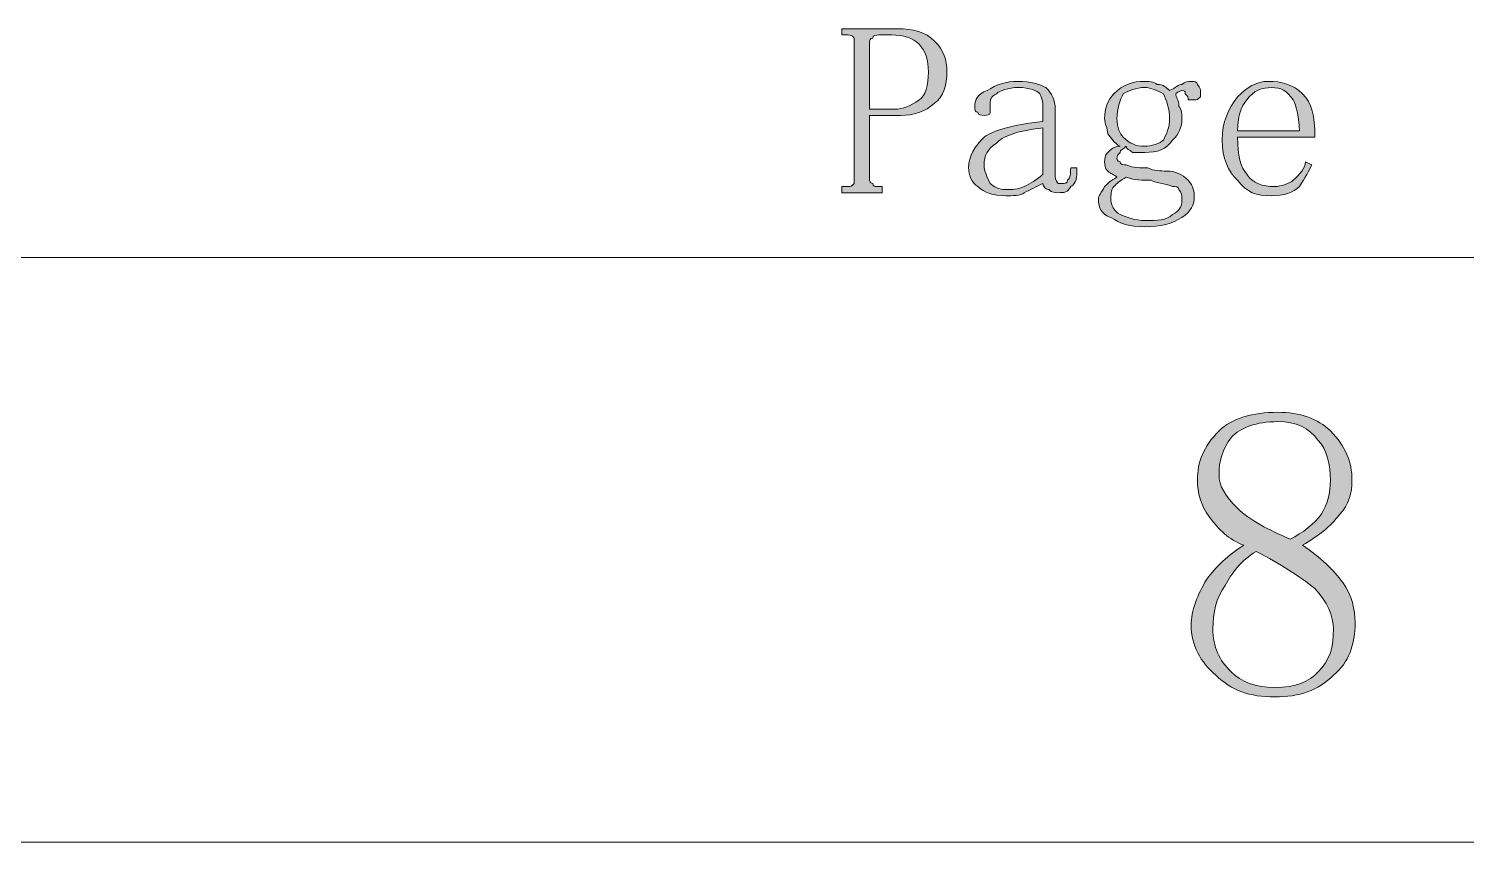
# Model space of a CAD drawing. Header units: millimetres. Extents: x 0 to 297, y 0 to 208.
# Drawn here: x 267.16 to 276.07, y 0.1 to 5.14 of the extents above; entities that cross this region are included whole.
import ezdxf

# ---------------------------------------------------------------- set-up
doc = ezdxf.new("R2010")
doc.units = ezdxf.units.MM

msp = doc.modelspace()

# ---------------------------------------------------------------- hatches: boundary and pattern name
h = msp.add_hatch(color=7)
edge = h.paths.add_edge_path(flags=0)
edge.add_spline(control_points=[(272.369492, 4.600168), (272.369492, 4.600168), (272.369492, 4.197649), (272.369492, 4.197649), (272.369492, 4.197649), (272.369492, 4.178246), (272.388894, 4.178246), (272.388894, 4.159196), (272.407944, 4.159196), (272.407944, 4.159196), (272.407944, 4.159196), (272.446397, 4.159196), (272.446397, 4.159196), (272.446397, 4.159196), (272.446397, 4.121096), (272.446397, 4.121096), (272.446397, 4.121096), (272.196983, 4.121096), (272.196983, 4.121096), (272.196983, 4.121096), (272.196983, 4.159196), (272.196983, 4.159196), (272.196983, 4.159196), (272.235436, 4.159196), (272.235436, 4.159196), (272.254486, 4.159196), (272.254486, 4.159196), (272.273889, 4.178246), (272.273889, 4.178246), (272.273889, 4.197649), (272.273889, 4.197649), (272.273889, 4.197649), (272.273889, 5.040788), (272.273889, 5.040788), (272.273889, 5.06019), (272.273889, 5.07924), (272.273889, 5.07924), (272.254486, 5.09829), (272.254486, 5.09829), (272.235436, 5.09829), (272.235436, 5.09829), (272.196983, 5.09829), (272.196983, 5.09829), (272.196983, 5.09829), (272.196983, 5.136743), (272.196983, 5.136743), (272.196983, 5.136743), (272.542, 5.136743), (272.542, 5.136743), (272.637956, 5.136743), (272.714508, 5.117693), (272.772011, 5.06019), (272.829514, 5.002688), (272.848564, 4.945185), (272.848564, 4.868279), (272.848564, 4.791726), (272.829514, 4.715174), (272.772011, 4.676721), (272.714508, 4.619218), (272.637956, 4.600168), (272.561403, 4.600168), (272.561403, 4.600168), (272.369492, 4.600168), (272.369492, 4.600168), (272.369492, 4.600168), (272.369492, 4.600168), (272.369492, 4.600168)], knot_values=[0, 0, 0, 0, 1, 1, 1, 2, 2, 2, 3, 3, 3, 4, 4, 4, 5, 5, 5, 6, 6, 6, 7, 7, 7, 8, 8, 8, 9, 9, 9, 10, 10, 10, 11, 11, 11, 12, 12, 12, 13, 13, 13, 14, 14, 14, 15, 15, 15, 16, 16, 16, 17, 17, 17, 18, 18, 18, 19, 19, 19, 20, 20, 20, 21, 21, 21, 22, 22, 22, 22], degree=3, periodic=1)
edge = h.paths.add_edge_path(flags=0)
edge.add_spline(control_points=[(272.52295, 4.638268), (272.580453, 4.638268), (272.618906, 4.657671), (272.676056, 4.695771), (272.714508, 4.715174), (272.733911, 4.791726), (272.733911, 4.868279), (272.733911, 4.945185), (272.714508, 5.002688), (272.676056, 5.040788), (272.637956, 5.07924), (272.580453, 5.09829), (272.5039, 5.09829), (272.5039, 5.09829), (272.426994, 5.09829), (272.426994, 5.09829), (272.407944, 5.09829), (272.388894, 5.09829), (272.388894, 5.07924), (272.369492, 5.07924), (272.369492, 5.06019), (272.369492, 5.06019), (272.369492, 5.06019), (272.369492, 4.638268), (272.369492, 4.638268), (272.369492, 4.638268), (272.52295, 4.638268), (272.52295, 4.638268), (272.52295, 4.638268), (272.52295, 4.638268), (272.52295, 4.638268)], knot_values=[0, 0, 0, 0, 1, 1, 1, 2, 2, 2, 3, 3, 3, 4, 4, 4, 5, 5, 5, 6, 6, 6, 7, 7, 7, 8, 8, 8, 9, 9, 9, 10, 10, 10, 10], degree=3, periodic=1)
edge = h.paths.add_edge_path(flags=0)
edge.add_spline(control_points=[(273.212983, 4.101693), (273.136078, 4.101693), (273.078575, 4.121096), (273.040475, 4.159196), (273.002022, 4.178246), (272.982972, 4.235749), (272.982972, 4.274201), (272.982972, 4.350754), (273.021072, 4.408257), (273.078575, 4.46576), (273.136078, 4.504213), (273.251083, 4.542665), (273.442994, 4.561715), (273.442994, 4.561715), (273.442994, 4.638268), (273.442994, 4.638268), (273.442994, 4.676721), (273.442994, 4.695771), (273.423592, 4.734224), (273.404542, 4.753274), (273.366089, 4.772676), (273.289536, 4.772676), (273.232033, 4.772676), (273.174531, 4.753274), (273.155481, 4.734224), (273.117028, 4.715174), (273.117028, 4.695771), (273.117028, 4.676721), (273.117028, 4.657671), (273.117028, 4.638268), (273.117028, 4.619218), (273.117028, 4.600168), (273.097978, 4.600168), (273.078575, 4.600168), (273.059525, 4.600168), (273.040475, 4.600168), (273.040475, 4.619218), (273.021072, 4.619218), (273.021072, 4.638268), (273.021072, 4.657671), (273.021072, 4.695771), (273.040475, 4.734224), (273.097978, 4.753274), (273.155481, 4.791726), (273.212983, 4.810776), (273.289536, 4.810776), (273.366089, 4.810776), (273.423592, 4.791726), (273.462044, 4.772676), (273.500497, 4.734224), (273.519547, 4.695771), (273.519547, 4.638268), (273.519547, 4.638268), (273.519547, 4.235749), (273.519547, 4.235749), (273.519547, 4.216699), (273.519547, 4.197649), (273.538597, 4.178246), (273.538597, 4.178246), (273.538597, 4.178246), (273.558, 4.178246), (273.57705, 4.178246), (273.5961, 4.178246), (273.5961, 4.197649), (273.615503, 4.216699), (273.615503, 4.235749), (273.615503, 4.274201), (273.615503, 4.274201), (273.653603, 4.274201), (273.653603, 4.274201), (273.653603, 4.216699), (273.653603, 4.178246), (273.615503, 4.159196), (273.5961, 4.121096), (273.57705, 4.121096), (273.538597, 4.121096), (273.519547, 4.121096), (273.500497, 4.121096), (273.481094, 4.140146), (273.462044, 4.140146), (273.442994, 4.159196), (273.442994, 4.178246), (273.404542, 4.159196), (273.366089, 4.140146), (273.327989, 4.121096), (273.308586, 4.101693), (273.251083, 4.101693), (273.212983, 4.101693), (273.212983, 4.101693), (273.212983, 4.101693), (273.212983, 4.101693), (273.212983, 4.101693), (273.212983, 4.101693), (273.212983, 4.101693)], knot_values=[0, 0, 0, 0, 1, 1, 1, 2, 2, 2, 3, 3, 3, 4, 4, 4, 5, 5, 5, 6, 6, 6, 7, 7, 7, 8, 8, 8, 9, 9, 9, 10, 10, 10, 11, 11, 11, 12, 12, 12, 13, 13, 13, 14, 14, 14, 15, 15, 15, 16, 16, 16, 17, 17, 17, 18, 18, 18, 19, 19, 19, 20, 20, 20, 21, 21, 21, 22, 22, 22, 23, 23, 23, 24, 24, 24, 25, 25, 25, 26, 26, 26, 27, 27, 27, 28, 28, 28, 29, 29, 29, 30, 30, 30, 31, 31, 31, 31], degree=3, periodic=1)
edge = h.paths.add_edge_path(flags=0)
edge.add_spline(control_points=[(273.078575, 4.293251), (273.078575, 4.255151), (273.097978, 4.216699), (273.117028, 4.178246), (273.136078, 4.159196), (273.174531, 4.140146), (273.212983, 4.140146), (273.251083, 4.140146), (273.289536, 4.140146), (273.327989, 4.159196), (273.366089, 4.178246), (273.404542, 4.197649), (273.442994, 4.235749), (273.442994, 4.235749), (273.442994, 4.523263), (273.442994, 4.523263), (273.308586, 4.504213), (273.212983, 4.485163), (273.155481, 4.42766), (273.097978, 4.389207), (273.078575, 4.350754), (273.078575, 4.293251), (273.078575, 4.293251), (273.078575, 4.293251), (273.078575, 4.293251), (273.078575, 4.293251), (273.078575, 4.293251), (273.078575, 4.293251)], knot_values=[0, 0, 0, 0, 1, 1, 1, 2, 2, 2, 3, 3, 3, 4, 4, 4, 5, 5, 5, 6, 6, 6, 7, 7, 7, 8, 8, 8, 9, 9, 9, 9], degree=3, periodic=1)
edge = h.paths.add_edge_path(flags=0)
edge.add_spline(control_points=[(273.902664, 4.580765), (273.902664, 4.523263), (273.922067, 4.485163), (273.941117, 4.46576), (273.979569, 4.42766), (274.017669, 4.408257), (274.075172, 4.408257), (274.113625, 4.408257), (274.171128, 4.42766), (274.190178, 4.44671), (274.209581, 4.485163), (274.228631, 4.523263), (274.228631, 4.580765), (274.228631, 4.638268), (274.209581, 4.695771), (274.190178, 4.734224), (274.152078, 4.753274), (274.113625, 4.772676), (274.075172, 4.772676), (274.017669, 4.772676), (273.979569, 4.753274), (273.941117, 4.734224), (273.922067, 4.695771), (273.902664, 4.638268), (273.902664, 4.580765), (273.902664, 4.580765), (273.902664, 4.580765), (273.902664, 4.580765), (273.902664, 4.580765), (273.902664, 4.580765), (273.902664, 4.580765)], knot_values=[0, 0, 0, 0, 1, 1, 1, 2, 2, 2, 3, 3, 3, 4, 4, 4, 5, 5, 5, 6, 6, 6, 7, 7, 7, 8, 8, 8, 9, 9, 9, 10, 10, 10, 10], degree=3, periodic=1)
edge = h.paths.add_edge_path(flags=0)
edge.add_spline(control_points=[(274.209581, 4.255151), (274.267083, 4.255151), (274.305183, 4.235749), (274.343636, 4.197649), (274.362686, 4.178246), (274.382089, 4.140146), (274.382089, 4.101693), (274.382089, 4.04419), (274.362686, 4.00609), (274.305183, 3.967638), (274.247681, 3.929185), (274.171128, 3.910135), (274.075172, 3.910135), (273.979569, 3.910135), (273.922067, 3.929185), (273.864564, 3.967638), (273.807061, 3.986688), (273.787658, 4.02514), (273.787658, 4.082643), (273.787658, 4.101693), (273.807061, 4.121096), (273.826111, 4.159196), (273.845161, 4.178246), (273.864564, 4.197649), (273.902664, 4.216699), (273.883614, 4.235749), (273.864564, 4.235749), (273.845161, 4.255151), (273.826111, 4.274201), (273.826111, 4.293251), (273.826111, 4.312654), (273.826111, 4.331704), (273.826111, 4.350754), (273.845161, 4.370157), (273.864564, 4.389207), (273.883614, 4.408257), (273.922067, 4.408257), (273.883614, 4.42766), (273.864564, 4.46576), (273.845161, 4.485163), (273.845161, 4.523263), (273.826111, 4.542665), (273.826111, 4.580765), (273.826111, 4.638268), (273.845161, 4.695771), (273.883614, 4.734224), (273.941117, 4.791726), (273.998619, 4.810776), (274.075172, 4.810776), (274.094575, 4.810776), (274.132675, 4.810776), (274.152078, 4.791726), (274.190178, 4.791726), (274.209581, 4.772676), (274.228631, 4.753274), (274.267083, 4.772676), (274.286133, 4.791726), (274.305183, 4.791726), (274.324586, 4.810776), (274.343636, 4.810776), (274.362686, 4.810776), (274.382089, 4.810776), (274.401139, 4.810776), (274.401139, 4.791726), (274.420189, 4.772676), (274.420189, 4.753274), (274.420189, 4.753274), (274.420189, 4.734224), (274.420189, 4.715174), (274.420189, 4.715174), (274.401139, 4.695771), (274.401139, 4.695771), (274.382089, 4.695771), (274.362686, 4.695771), (274.362686, 4.695771), (274.343636, 4.695771), (274.343636, 4.715174), (274.343636, 4.715174), (274.324586, 4.734224), (274.324586, 4.753274), (274.324586, 4.753274), (274.305183, 4.753274), (274.286133, 4.753274), (274.267083, 4.734224), (274.267083, 4.734224), (274.267083, 4.715174), (274.286133, 4.695771), (274.286133, 4.657671), (274.305183, 4.638268), (274.305183, 4.600168), (274.305183, 4.580765), (274.305183, 4.523263), (274.286133, 4.485163), (274.247681, 4.44671), (274.209581, 4.389207), (274.152078, 4.370157), (274.075172, 4.370157), (274.037072, 4.370157), (274.017669, 4.370157), (273.998619, 4.370157), (273.979569, 4.389207), (273.960167, 4.389207), (273.960167, 4.408257), (273.941117, 4.389207), (273.922067, 4.389207), (273.922067, 4.370157), (273.902664, 4.350754), (273.902664, 4.350754), (273.902664, 4.331704), (273.902664, 4.331704), (273.902664, 4.312654), (273.922067, 4.312654), (273.922067, 4.293251), (273.941117, 4.293251), (273.960167, 4.293251), (273.998619, 4.274201), (274.056122, 4.274201), (274.094575, 4.274201), (274.132675, 4.255151), (274.171128, 4.255151), (274.209581, 4.255151), (274.209581, 4.255151), (274.209581, 4.255151), (274.209581, 4.255151), (274.209581, 4.255151), (274.209581, 4.255151), (274.209581, 4.255151)], knot_values=[0, 0, 0, 0, 1, 1, 1, 2, 2, 2, 3, 3, 3, 4, 4, 4, 5, 5, 5, 6, 6, 6, 7, 7, 7, 8, 8, 8, 9, 9, 9, 10, 10, 10, 11, 11, 11, 12, 12, 12, 13, 13, 13, 14, 14, 14, 15, 15, 15, 16, 16, 16, 17, 17, 17, 18, 18, 18, 19, 19, 19, 20, 20, 20, 21, 21, 21, 22, 22, 22, 23, 23, 23, 24, 24, 24, 25, 25, 25, 26, 26, 26, 27, 27, 27, 28, 28, 28, 29, 29, 29, 30, 30, 30, 31, 31, 31, 32, 32, 32, 33, 33, 33, 34, 34, 34, 35, 35, 35, 36, 36, 36, 37, 37, 37, 38, 38, 38, 39, 39, 39, 40, 40, 40, 41, 41, 41, 42, 42, 42, 42], degree=3, periodic=1)
edge = h.paths.add_edge_path(flags=0)
edge.add_spline(control_points=[(273.960167, 4.216699), (273.922067, 4.197649), (273.902664, 4.178246), (273.883614, 4.159196), (273.864564, 4.140146), (273.864564, 4.101693), (273.864564, 4.082643), (273.864564, 4.04419), (273.883614, 4.00609), (273.922067, 3.986688), (273.960167, 3.967638), (274.017669, 3.948588), (274.075172, 3.948588), (274.152078, 3.948588), (274.209581, 3.948588), (274.247681, 3.986688), (274.286133, 4.00609), (274.305183, 4.02514), (274.305183, 4.082643), (274.305183, 4.101693), (274.305183, 4.121096), (274.286133, 4.140146), (274.286133, 4.159196), (274.267083, 4.159196), (274.247681, 4.159196), (274.209581, 4.178246), (274.152078, 4.178246), (274.113625, 4.197649), (274.056122, 4.197649), (274.017669, 4.197649), (273.960167, 4.216699), (273.960167, 4.216699), (273.960167, 4.216699), (273.960167, 4.216699), (273.960167, 4.216699), (273.960167, 4.216699), (273.960167, 4.216699)], knot_values=[0, 0, 0, 0, 1, 1, 1, 2, 2, 2, 3, 3, 3, 4, 4, 4, 5, 5, 5, 6, 6, 6, 7, 7, 7, 8, 8, 8, 9, 9, 9, 10, 10, 10, 11, 11, 11, 12, 12, 12, 12], degree=3, periodic=1)
edge = h.paths.add_edge_path(flags=0)
edge.add_spline(control_points=[(275.033669, 4.504213), (275.033669, 4.580765), (275.014267, 4.657671), (274.995217, 4.695771), (274.956764, 4.753274), (274.918664, 4.772676), (274.861161, 4.772676), (274.803658, 4.772676), (274.746156, 4.753274), (274.707703, 4.695771), (274.669603, 4.657671), (274.6502, 4.580765), (274.6502, 4.504213), (274.6502, 4.504213), (275.033669, 4.504213), (275.033669, 4.504213), (275.033669, 4.504213), (275.033669, 4.504213), (275.033669, 4.504213)], knot_values=[0, 0, 0, 0, 1, 1, 1, 2, 2, 2, 3, 3, 3, 4, 4, 4, 5, 5, 5, 6, 6, 6, 6], degree=3, periodic=1)
edge = h.paths.add_edge_path(flags=0)
edge.add_spline(control_points=[(274.6502, 4.46576), (274.6502, 4.350754), (274.669603, 4.274201), (274.707703, 4.235749), (274.746156, 4.178246), (274.803658, 4.159196), (274.880211, 4.159196), (274.918664, 4.159196), (274.976167, 4.178246), (274.995217, 4.197649), (275.033669, 4.235749), (275.071769, 4.274201), (275.071769, 4.312654), (275.071769, 4.312654), (275.110222, 4.293251), (275.110222, 4.293251), (275.091172, 4.255151), (275.071769, 4.216699), (275.033669, 4.159196), (274.995217, 4.121096), (274.937714, 4.101693), (274.861161, 4.101693), (274.765206, 4.101693), (274.707703, 4.121096), (274.6502, 4.197649), (274.592697, 4.255151), (274.554597, 4.331704), (274.554597, 4.44671), (274.554597, 4.561715), (274.592697, 4.638268), (274.6502, 4.715174), (274.707703, 4.772676), (274.765206, 4.810776), (274.841758, 4.810776), (274.918664, 4.810776), (274.995217, 4.791726), (275.052719, 4.734224), (275.110222, 4.676721), (275.129272, 4.600168), (275.129272, 4.46576), (275.129272, 4.46576), (274.6502, 4.46576), (274.6502, 4.46576), (274.6502, 4.46576), (274.6502, 4.46576), (274.6502, 4.46576)], knot_values=[0, 0, 0, 0, 1, 1, 1, 2, 2, 2, 3, 3, 3, 4, 4, 4, 5, 5, 5, 6, 6, 6, 7, 7, 7, 8, 8, 8, 9, 9, 9, 10, 10, 10, 11, 11, 11, 12, 12, 12, 13, 13, 13, 14, 14, 14, 15, 15, 15, 15], degree=3, periodic=1)
h = msp.add_hatch(color=7)
edge = h.paths.add_edge_path(flags=0)
edge.add_spline(control_points=[(274.497094, 1.418465), (274.497094, 1.30346), (274.535194, 1.226907), (274.6121, 1.150354), (274.669603, 1.092851), (274.765206, 1.054399), (274.880211, 1.054399), (275.014267, 1.054399), (275.091172, 1.092851), (275.148675, 1.150354), (275.225228, 1.226907), (275.244278, 1.30346), (275.244278, 1.418465), (275.244278, 1.495371), (275.206178, 1.590974), (275.129272, 1.667879), (275.033669, 1.744432), (274.918664, 1.820985), (274.765206, 1.89789), (274.669603, 1.840388), (274.6121, 1.763482), (274.573647, 1.686929), (274.516144, 1.610376), (274.497094, 1.514421), (274.497094, 1.418465), (274.497094, 1.418465), (274.497094, 1.418465), (274.497094, 1.418465), (274.497094, 1.418465), (274.497094, 1.418465), (274.497094, 1.418465)], knot_values=[0, 0, 0, 0, 1, 1, 1, 2, 2, 2, 3, 3, 3, 4, 4, 4, 5, 5, 5, 6, 6, 6, 7, 7, 7, 8, 8, 8, 9, 9, 9, 10, 10, 10, 10], degree=3, periodic=1)
edge = h.paths.add_edge_path(flags=0)
edge.add_spline(control_points=[(275.378686, 1.456918), (275.378686, 1.322863), (275.340233, 1.207857), (275.244278, 1.130951), (275.148675, 1.035349), (275.033669, 0.996896), (274.880211, 0.996896), (274.727106, 0.996896), (274.6121, 1.035349), (274.516144, 1.130951), (274.420189, 1.207857), (274.362686, 1.322863), (274.362686, 1.437868), (274.362686, 1.533471), (274.401139, 1.629426), (274.458642, 1.725382), (274.516144, 1.801935), (274.592697, 1.878488), (274.688653, 1.93599), (274.592697, 1.974443), (274.535194, 2.031946), (274.477692, 2.108499), (274.420189, 2.185051), (274.401139, 2.261957), (274.401139, 2.33851), (274.401139, 2.453515), (274.439592, 2.549471), (274.535194, 2.645074), (274.6121, 2.721979), (274.746156, 2.760079), (274.899261, 2.760079), (275.033669, 2.760079), (275.148675, 2.721979), (275.225228, 2.645074), (275.321183, 2.549471), (275.359283, 2.453515), (275.359283, 2.33851), (275.359283, 2.261957), (275.340233, 2.185051), (275.282731, 2.127549), (275.225228, 2.050996), (275.148675, 1.993493), (275.052719, 1.93599), (275.167725, 1.859438), (275.244278, 1.782885), (275.301781, 1.705979), (275.359283, 1.629426), (275.378686, 1.533471), (275.378686, 1.456918), (275.378686, 1.456918), (275.378686, 1.456918), (275.378686, 1.456918), (275.378686, 1.456918), (275.378686, 1.456918), (275.378686, 1.456918)], knot_values=[0, 0, 0, 0, 1, 1, 1, 2, 2, 2, 3, 3, 3, 4, 4, 4, 5, 5, 5, 6, 6, 6, 7, 7, 7, 8, 8, 8, 9, 9, 9, 10, 10, 10, 11, 11, 11, 12, 12, 12, 13, 13, 13, 14, 14, 14, 15, 15, 15, 16, 16, 16, 17, 17, 17, 18, 18, 18, 18], degree=3, periodic=1)
edge = h.paths.add_edge_path(flags=0)
edge.add_spline(control_points=[(275.225228, 2.33851), (275.225228, 2.434465), (275.206178, 2.530068), (275.148675, 2.587571), (275.091172, 2.664476), (275.014267, 2.702576), (274.899261, 2.702576), (274.765206, 2.702576), (274.669603, 2.664476), (274.6121, 2.606974), (274.554597, 2.530068), (274.535194, 2.453515), (274.535194, 2.376963), (274.535194, 2.300057), (274.573647, 2.242554), (274.6502, 2.166001), (274.727106, 2.089449), (274.841758, 2.031946), (274.976167, 1.974443), (275.052719, 2.012543), (275.129272, 2.070399), (275.167725, 2.127549), (275.206178, 2.185051), (275.225228, 2.261957), (275.225228, 2.33851), (275.225228, 2.33851), (275.225228, 2.33851), (275.225228, 2.33851), (275.225228, 2.33851), (275.225228, 2.33851), (275.225228, 2.33851)], knot_values=[0, 0, 0, 0, 1, 1, 1, 2, 2, 2, 3, 3, 3, 4, 4, 4, 5, 5, 5, 6, 6, 6, 7, 7, 7, 8, 8, 8, 9, 9, 9, 10, 10, 10, 10], degree=3, periodic=1)

# ---------------------------------------------------------------- linework, layer by layer
at = {"color": 7, "lineweight": 15}
for points in [[(3.784953, 3.718576), (293.163978, 3.718576)], [(238.197672, 3.718576), (293.163978, 3.718576)], [(0.162631, 0.096254), (296.7863, 0.096254)]]:
    msp.add_lwpolyline(points, dxfattribs=at)
at = {"color": 7, "lineweight": 0}
for points, knots in [([(272.369492, 4.600168), (272.369492, 4.600168), (272.369492, 4.197649), (272.369492, 4.197649), (272.369492, 4.197649), (272.369492, 4.178246), (272.388894, 4.178246), (272.388894, 4.159196), (272.407944, 4.159196), (272.407944, 4.159196), (272.407944, 4.159196), (272.446397, 4.159196), (272.446397, 4.159196), (272.446397, 4.159196), (272.446397, 4.121096), (272.446397, 4.121096), (272.446397, 4.121096), (272.196983, 4.121096), (272.196983, 4.121096), (272.196983, 4.121096), (272.196983, 4.159196), (272.196983, 4.159196), (272.196983, 4.159196), (272.235436, 4.159196), (272.235436, 4.159196), (272.254486, 4.159196), (272.254486, 4.159196), (272.273889, 4.178246), (272.273889, 4.178246), (272.273889, 4.197649), (272.273889, 4.197649), (272.273889, 4.197649), (272.273889, 5.040788), (272.273889, 5.040788), (272.273889, 5.06019), (272.273889, 5.07924), (272.273889, 5.07924), (272.254486, 5.09829), (272.254486, 5.09829), (272.235436, 5.09829), (272.235436, 5.09829), (272.196983, 5.09829), (272.196983, 5.09829), (272.196983, 5.09829), (272.196983, 5.136743), (272.196983, 5.136743), (272.196983, 5.136743), (272.542, 5.136743), (272.542, 5.136743), (272.637956, 5.136743), (272.714508, 5.117693), (272.772011, 5.06019), (272.829514, 5.002688), (272.848564, 4.945185), (272.848564, 4.868279), (272.848564, 4.791726), (272.829514, 4.715174), (272.772011, 4.676721), (272.714508, 4.619218), (272.637956, 4.600168), (272.561403, 4.600168), (272.561403, 4.600168), (272.369492, 4.600168), (272.369492, 4.600168), (272.369492, 4.600168), (272.369492, 4.600168), (272.369492, 4.600168)], [0, 0, 0, 0, 1, 1, 1, 2, 2, 2, 3, 3, 3, 4, 4, 4, 5, 5, 5, 6, 6, 6, 7, 7, 7, 8, 8, 8, 9, 9, 9, 10, 10, 10, 11, 11, 11, 12, 12, 12, 13, 13, 13, 14, 14, 14, 15, 15, 15, 16, 16, 16, 17, 17, 17, 18, 18, 18, 19, 19, 19, 20, 20, 20, 21, 21, 21, 22, 22, 22, 22]), ([(272.52295, 4.638268), (272.580453, 4.638268), (272.618906, 4.657671), (272.676056, 4.695771), (272.714508, 4.715174), (272.733911, 4.791726), (272.733911, 4.868279), (272.733911, 4.945185), (272.714508, 5.002688), (272.676056, 5.040788), (272.637956, 5.07924), (272.580453, 5.09829), (272.5039, 5.09829), (272.5039, 5.09829), (272.426994, 5.09829), (272.426994, 5.09829), (272.407944, 5.09829), (272.388894, 5.09829), (272.388894, 5.07924), (272.369492, 5.07924), (272.369492, 5.06019), (272.369492, 5.06019), (272.369492, 5.06019), (272.369492, 4.638268), (272.369492, 4.638268), (272.369492, 4.638268), (272.52295, 4.638268), (272.52295, 4.638268), (272.52295, 4.638268), (272.52295, 4.638268), (272.52295, 4.638268)], [0, 0, 0, 0, 1, 1, 1, 2, 2, 2, 3, 3, 3, 4, 4, 4, 5, 5, 5, 6, 6, 6, 7, 7, 7, 8, 8, 8, 9, 9, 9, 10, 10, 10, 10]), ([(273.212983, 4.101693), (273.136078, 4.101693), (273.078575, 4.121096), (273.040475, 4.159196), (273.002022, 4.178246), (272.982972, 4.235749), (272.982972, 4.274201), (272.982972, 4.350754), (273.021072, 4.408257), (273.078575, 4.46576), (273.136078, 4.504213), (273.251083, 4.542665), (273.442994, 4.561715), (273.442994, 4.561715), (273.442994, 4.638268), (273.442994, 4.638268), (273.442994, 4.676721), (273.442994, 4.695771), (273.423592, 4.734224), (273.404542, 4.753274), (273.366089, 4.772676), (273.289536, 4.772676), (273.232033, 4.772676), (273.174531, 4.753274), (273.155481, 4.734224), (273.117028, 4.715174), (273.117028, 4.695771), (273.117028, 4.676721), (273.117028, 4.657671), (273.117028, 4.638268), (273.117028, 4.619218), (273.117028, 4.600168), (273.097978, 4.600168), (273.078575, 4.600168), (273.059525, 4.600168), (273.040475, 4.600168), (273.040475, 4.619218), (273.021072, 4.619218), (273.021072, 4.638268), (273.021072, 4.657671), (273.021072, 4.695771), (273.040475, 4.734224), (273.097978, 4.753274), (273.155481, 4.791726), (273.212983, 4.810776), (273.289536, 4.810776), (273.366089, 4.810776), (273.423592, 4.791726), (273.462044, 4.772676), (273.500497, 4.734224), (273.519547, 4.695771), (273.519547, 4.638268), (273.519547, 4.638268), (273.519547, 4.235749), (273.519547, 4.235749), (273.519547, 4.216699), (273.519547, 4.197649), (273.538597, 4.178246), (273.538597, 4.178246), (273.538597, 4.178246), (273.558, 4.178246), (273.57705, 4.178246), (273.5961, 4.178246), (273.5961, 4.197649), (273.615503, 4.216699), (273.615503, 4.235749), (273.615503, 4.274201), (273.615503, 4.274201), (273.653603, 4.274201), (273.653603, 4.274201), (273.653603, 4.216699), (273.653603, 4.178246), (273.615503, 4.159196), (273.5961, 4.121096), (273.57705, 4.121096), (273.538597, 4.121096), (273.519547, 4.121096), (273.500497, 4.121096), (273.481094, 4.140146), (273.462044, 4.140146), (273.442994, 4.159196), (273.442994, 4.178246), (273.404542, 4.159196), (273.366089, 4.140146), (273.327989, 4.121096), (273.308586, 4.101693), (273.251083, 4.101693), (273.212983, 4.101693), (273.212983, 4.101693), (273.212983, 4.101693), (273.212983, 4.101693), (273.212983, 4.101693), (273.212983, 4.101693), (273.212983, 4.101693)], [0, 0, 0, 0, 1, 1, 1, 2, 2, 2, 3, 3, 3, 4, 4, 4, 5, 5, 5, 6, 6, 6, 7, 7, 7, 8, 8, 8, 9, 9, 9, 10, 10, 10, 11, 11, 11, 12, 12, 12, 13, 13, 13, 14, 14, 14, 15, 15, 15, 16, 16, 16, 17, 17, 17, 18, 18, 18, 19, 19, 19, 20, 20, 20, 21, 21, 21, 22, 22, 22, 23, 23, 23, 24, 24, 24, 25, 25, 25, 26, 26, 26, 27, 27, 27, 28, 28, 28, 29, 29, 29, 30, 30, 30, 31, 31, 31, 31]), ([(274.209581, 4.255151), (274.267083, 4.255151), (274.305183, 4.235749), (274.343636, 4.197649), (274.362686, 4.178246), (274.382089, 4.140146), (274.382089, 4.101693), (274.382089, 4.04419), (274.362686, 4.00609), (274.305183, 3.967638), (274.247681, 3.929185), (274.171128, 3.910135), (274.075172, 3.910135), (273.979569, 3.910135), (273.922067, 3.929185), (273.864564, 3.967638), (273.807061, 3.986688), (273.787658, 4.02514), (273.787658, 4.082643), (273.787658, 4.101693), (273.807061, 4.121096), (273.826111, 4.159196), (273.845161, 4.178246), (273.864564, 4.197649), (273.902664, 4.216699), (273.883614, 4.235749), (273.864564, 4.235749), (273.845161, 4.255151), (273.826111, 4.274201), (273.826111, 4.293251), (273.826111, 4.312654), (273.826111, 4.331704), (273.826111, 4.350754), (273.845161, 4.370157), (273.864564, 4.389207), (273.883614, 4.408257), (273.922067, 4.408257), (273.883614, 4.42766), (273.864564, 4.46576), (273.845161, 4.485163), (273.845161, 4.523263), (273.826111, 4.542665), (273.826111, 4.580765), (273.826111, 4.638268), (273.845161, 4.695771), (273.883614, 4.734224), (273.941117, 4.791726), (273.998619, 4.810776), (274.075172, 4.810776), (274.094575, 4.810776), (274.132675, 4.810776), (274.152078, 4.791726), (274.190178, 4.791726), (274.209581, 4.772676), (274.228631, 4.753274), (274.267083, 4.772676), (274.286133, 4.791726), (274.305183, 4.791726), (274.324586, 4.810776), (274.343636, 4.810776), (274.362686, 4.810776), (274.382089, 4.810776), (274.401139, 4.810776), (274.401139, 4.791726), (274.420189, 4.772676), (274.420189, 4.753274), (274.420189, 4.753274), (274.420189, 4.734224), (274.420189, 4.715174), (274.420189, 4.715174), (274.401139, 4.695771), (274.401139, 4.695771), (274.382089, 4.695771), (274.362686, 4.695771), (274.362686, 4.695771), (274.343636, 4.695771), (274.343636, 4.715174), (274.343636, 4.715174), (274.324586, 4.734224), (274.324586, 4.753274), (274.324586, 4.753274), (274.305183, 4.753274), (274.286133, 4.753274), (274.267083, 4.734224), (274.267083, 4.734224), (274.267083, 4.715174), (274.286133, 4.695771), (274.286133, 4.657671), (274.305183, 4.638268), (274.305183, 4.600168), (274.305183, 4.580765), (274.305183, 4.523263), (274.286133, 4.485163), (274.247681, 4.44671), (274.209581, 4.389207), (274.152078, 4.370157), (274.075172, 4.370157), (274.037072, 4.370157), (274.017669, 4.370157), (273.998619, 4.370157), (273.979569, 4.389207), (273.960167, 4.389207), (273.960167, 4.408257), (273.941117, 4.389207), (273.922067, 4.389207), (273.922067, 4.370157), (273.902664, 4.350754), (273.902664, 4.350754), (273.902664, 4.331704), (273.902664, 4.331704), (273.902664, 4.312654), (273.922067, 4.312654), (273.922067, 4.293251), (273.941117, 4.293251), (273.960167, 4.293251), (273.998619, 4.274201), (274.056122, 4.274201), (274.094575, 4.274201), (274.132675, 4.255151), (274.171128, 4.255151), (274.209581, 4.255151), (274.209581, 4.255151), (274.209581, 4.255151), (274.209581, 4.255151), (274.209581, 4.255151), (274.209581, 4.255151), (274.209581, 4.255151)], [0, 0, 0, 0, 1, 1, 1, 2, 2, 2, 3, 3, 3, 4, 4, 4, 5, 5, 5, 6, 6, 6, 7, 7, 7, 8, 8, 8, 9, 9, 9, 10, 10, 10, 11, 11, 11, 12, 12, 12, 13, 13, 13, 14, 14, 14, 15, 15, 15, 16, 16, 16, 17, 17, 17, 18, 18, 18, 19, 19, 19, 20, 20, 20, 21, 21, 21, 22, 22, 22, 23, 23, 23, 24, 24, 24, 25, 25, 25, 26, 26, 26, 27, 27, 27, 28, 28, 28, 29, 29, 29, 30, 30, 30, 31, 31, 31, 32, 32, 32, 33, 33, 33, 34, 34, 34, 35, 35, 35, 36, 36, 36, 37, 37, 37, 38, 38, 38, 39, 39, 39, 40, 40, 40, 41, 41, 41, 42, 42, 42, 42]), ([(273.902664, 4.580765), (273.902664, 4.523263), (273.922067, 4.485163), (273.941117, 4.46576), (273.979569, 4.42766), (274.017669, 4.408257), (274.075172, 4.408257), (274.113625, 4.408257), (274.171128, 4.42766), (274.190178, 4.44671), (274.209581, 4.485163), (274.228631, 4.523263), (274.228631, 4.580765), (274.228631, 4.638268), (274.209581, 4.695771), (274.190178, 4.734224), (274.152078, 4.753274), (274.113625, 4.772676), (274.075172, 4.772676), (274.017669, 4.772676), (273.979569, 4.753274), (273.941117, 4.734224), (273.922067, 4.695771), (273.902664, 4.638268), (273.902664, 4.580765), (273.902664, 4.580765), (273.902664, 4.580765), (273.902664, 4.580765), (273.902664, 4.580765), (273.902664, 4.580765), (273.902664, 4.580765)], [0, 0, 0, 0, 1, 1, 1, 2, 2, 2, 3, 3, 3, 4, 4, 4, 5, 5, 5, 6, 6, 6, 7, 7, 7, 8, 8, 8, 9, 9, 9, 10, 10, 10, 10]), ([(274.6502, 4.46576), (274.6502, 4.350754), (274.669603, 4.274201), (274.707703, 4.235749), (274.746156, 4.178246), (274.803658, 4.159196), (274.880211, 4.159196), (274.918664, 4.159196), (274.976167, 4.178246), (274.995217, 4.197649), (275.033669, 4.235749), (275.071769, 4.274201), (275.071769, 4.312654), (275.071769, 4.312654), (275.110222, 4.293251), (275.110222, 4.293251), (275.091172, 4.255151), (275.071769, 4.216699), (275.033669, 4.159196), (274.995217, 4.121096), (274.937714, 4.101693), (274.861161, 4.101693), (274.765206, 4.101693), (274.707703, 4.121096), (274.6502, 4.197649), (274.592697, 4.255151), (274.554597, 4.331704), (274.554597, 4.44671), (274.554597, 4.561715), (274.592697, 4.638268), (274.6502, 4.715174), (274.707703, 4.772676), (274.765206, 4.810776), (274.841758, 4.810776), (274.918664, 4.810776), (274.995217, 4.791726), (275.052719, 4.734224), (275.110222, 4.676721), (275.129272, 4.600168), (275.129272, 4.46576), (275.129272, 4.46576), (274.6502, 4.46576), (274.6502, 4.46576), (274.6502, 4.46576), (274.6502, 4.46576), (274.6502, 4.46576)], [0, 0, 0, 0, 1, 1, 1, 2, 2, 2, 3, 3, 3, 4, 4, 4, 5, 5, 5, 6, 6, 6, 7, 7, 7, 8, 8, 8, 9, 9, 9, 10, 10, 10, 11, 11, 11, 12, 12, 12, 13, 13, 13, 14, 14, 14, 15, 15, 15, 15]), ([(275.033669, 4.504213), (275.033669, 4.580765), (275.014267, 4.657671), (274.995217, 4.695771), (274.956764, 4.753274), (274.918664, 4.772676), (274.861161, 4.772676), (274.803658, 4.772676), (274.746156, 4.753274), (274.707703, 4.695771), (274.669603, 4.657671), (274.6502, 4.580765), (274.6502, 4.504213), (274.6502, 4.504213), (275.033669, 4.504213), (275.033669, 4.504213), (275.033669, 4.504213), (275.033669, 4.504213), (275.033669, 4.504213)], [0, 0, 0, 0, 1, 1, 1, 2, 2, 2, 3, 3, 3, 4, 4, 4, 5, 5, 5, 6, 6, 6, 6]), ([(273.078575, 4.293251), (273.078575, 4.255151), (273.097978, 4.216699), (273.117028, 4.178246), (273.136078, 4.159196), (273.174531, 4.140146), (273.212983, 4.140146), (273.251083, 4.140146), (273.289536, 4.140146), (273.327989, 4.159196), (273.366089, 4.178246), (273.404542, 4.197649), (273.442994, 4.235749), (273.442994, 4.235749), (273.442994, 4.523263), (273.442994, 4.523263), (273.308586, 4.504213), (273.212983, 4.485163), (273.155481, 4.42766), (273.097978, 4.389207), (273.078575, 4.350754), (273.078575, 4.293251), (273.078575, 4.293251), (273.078575, 4.293251), (273.078575, 4.293251), (273.078575, 4.293251), (273.078575, 4.293251), (273.078575, 4.293251)], [0, 0, 0, 0, 1, 1, 1, 2, 2, 2, 3, 3, 3, 4, 4, 4, 5, 5, 5, 6, 6, 6, 7, 7, 7, 8, 8, 8, 9, 9, 9, 9]), ([(273.960167, 4.216699), (273.922067, 4.197649), (273.902664, 4.178246), (273.883614, 4.159196), (273.864564, 4.140146), (273.864564, 4.101693), (273.864564, 4.082643), (273.864564, 4.04419), (273.883614, 4.00609), (273.922067, 3.986688), (273.960167, 3.967638), (274.017669, 3.948588), (274.075172, 3.948588), (274.152078, 3.948588), (274.209581, 3.948588), (274.247681, 3.986688), (274.286133, 4.00609), (274.305183, 4.02514), (274.305183, 4.082643), (274.305183, 4.101693), (274.305183, 4.121096), (274.286133, 4.140146), (274.286133, 4.159196), (274.267083, 4.159196), (274.247681, 4.159196), (274.209581, 4.178246), (274.152078, 4.178246), (274.113625, 4.197649), (274.056122, 4.197649), (274.017669, 4.197649), (273.960167, 4.216699), (273.960167, 4.216699), (273.960167, 4.216699), (273.960167, 4.216699), (273.960167, 4.216699), (273.960167, 4.216699), (273.960167, 4.216699)], [0, 0, 0, 0, 1, 1, 1, 2, 2, 2, 3, 3, 3, 4, 4, 4, 5, 5, 5, 6, 6, 6, 7, 7, 7, 8, 8, 8, 9, 9, 9, 10, 10, 10, 11, 11, 11, 12, 12, 12, 12]), ([(275.378686, 1.456918), (275.378686, 1.322863), (275.340233, 1.207857), (275.244278, 1.130951), (275.148675, 1.035349), (275.033669, 0.996896), (274.880211, 0.996896), (274.727106, 0.996896), (274.6121, 1.035349), (274.516144, 1.130951), (274.420189, 1.207857), (274.362686, 1.322863), (274.362686, 1.437868), (274.362686, 1.533471), (274.401139, 1.629426), (274.458642, 1.725382), (274.516144, 1.801935), (274.592697, 1.878488), (274.688653, 1.93599), (274.592697, 1.974443), (274.535194, 2.031946), (274.477692, 2.108499), (274.420189, 2.185051), (274.401139, 2.261957), (274.401139, 2.33851), (274.401139, 2.453515), (274.439592, 2.549471), (274.535194, 2.645074), (274.6121, 2.721979), (274.746156, 2.760079), (274.899261, 2.760079), (275.033669, 2.760079), (275.148675, 2.721979), (275.225228, 2.645074), (275.321183, 2.549471), (275.359283, 2.453515), (275.359283, 2.33851), (275.359283, 2.261957), (275.340233, 2.185051), (275.282731, 2.127549), (275.225228, 2.050996), (275.148675, 1.993493), (275.052719, 1.93599), (275.167725, 1.859438), (275.244278, 1.782885), (275.301781, 1.705979), (275.359283, 1.629426), (275.378686, 1.533471), (275.378686, 1.456918), (275.378686, 1.456918), (275.378686, 1.456918), (275.378686, 1.456918), (275.378686, 1.456918), (275.378686, 1.456918), (275.378686, 1.456918)], [0, 0, 0, 0, 1, 1, 1, 2, 2, 2, 3, 3, 3, 4, 4, 4, 5, 5, 5, 6, 6, 6, 7, 7, 7, 8, 8, 8, 9, 9, 9, 10, 10, 10, 11, 11, 11, 12, 12, 12, 13, 13, 13, 14, 14, 14, 15, 15, 15, 16, 16, 16, 17, 17, 17, 18, 18, 18, 18]), ([(275.225228, 2.33851), (275.225228, 2.434465), (275.206178, 2.530068), (275.148675, 2.587571), (275.091172, 2.664476), (275.014267, 2.702576), (274.899261, 2.702576), (274.765206, 2.702576), (274.669603, 2.664476), (274.6121, 2.606974), (274.554597, 2.530068), (274.535194, 2.453515), (274.535194, 2.376963), (274.535194, 2.300057), (274.573647, 2.242554), (274.6502, 2.166001), (274.727106, 2.089449), (274.841758, 2.031946), (274.976167, 1.974443), (275.052719, 2.012543), (275.129272, 2.070399), (275.167725, 2.127549), (275.206178, 2.185051), (275.225228, 2.261957), (275.225228, 2.33851), (275.225228, 2.33851), (275.225228, 2.33851), (275.225228, 2.33851), (275.225228, 2.33851), (275.225228, 2.33851), (275.225228, 2.33851)], [0, 0, 0, 0, 1, 1, 1, 2, 2, 2, 3, 3, 3, 4, 4, 4, 5, 5, 5, 6, 6, 6, 7, 7, 7, 8, 8, 8, 9, 9, 9, 10, 10, 10, 10]), ([(274.497094, 1.418465), (274.497094, 1.30346), (274.535194, 1.226907), (274.6121, 1.150354), (274.669603, 1.092851), (274.765206, 1.054399), (274.880211, 1.054399), (275.014267, 1.054399), (275.091172, 1.092851), (275.148675, 1.150354), (275.225228, 1.226907), (275.244278, 1.30346), (275.244278, 1.418465), (275.244278, 1.495371), (275.206178, 1.590974), (275.129272, 1.667879), (275.033669, 1.744432), (274.918664, 1.820985), (274.765206, 1.89789), (274.669603, 1.840388), (274.6121, 1.763482), (274.573647, 1.686929), (274.516144, 1.610376), (274.497094, 1.514421), (274.497094, 1.418465), (274.497094, 1.418465), (274.497094, 1.418465), (274.497094, 1.418465), (274.497094, 1.418465), (274.497094, 1.418465), (274.497094, 1.418465)], [0, 0, 0, 0, 1, 1, 1, 2, 2, 2, 3, 3, 3, 4, 4, 4, 5, 5, 5, 6, 6, 6, 7, 7, 7, 8, 8, 8, 9, 9, 9, 10, 10, 10, 10])]:
    msp.add_open_spline(points, degree=3, knots=knots, dxfattribs=at)

doc.saveas('drawing.dxf')
